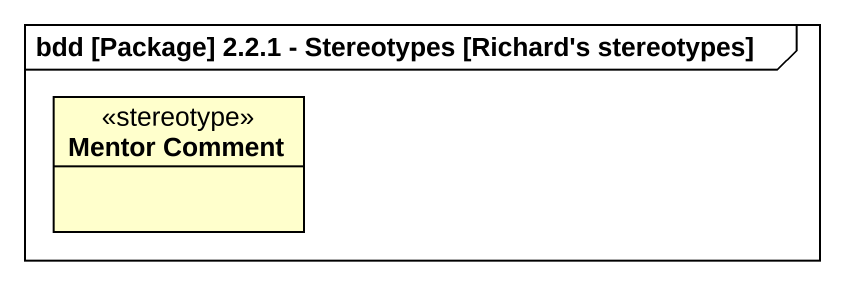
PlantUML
@startuml
mainframe bdd [Package] 2.2.1 - Stereotypes [Richard's stereotypes]
hide circle
hide empty members
class "Mentor Comment" as Mentor_Comment <<stereotype>>
@enduml
